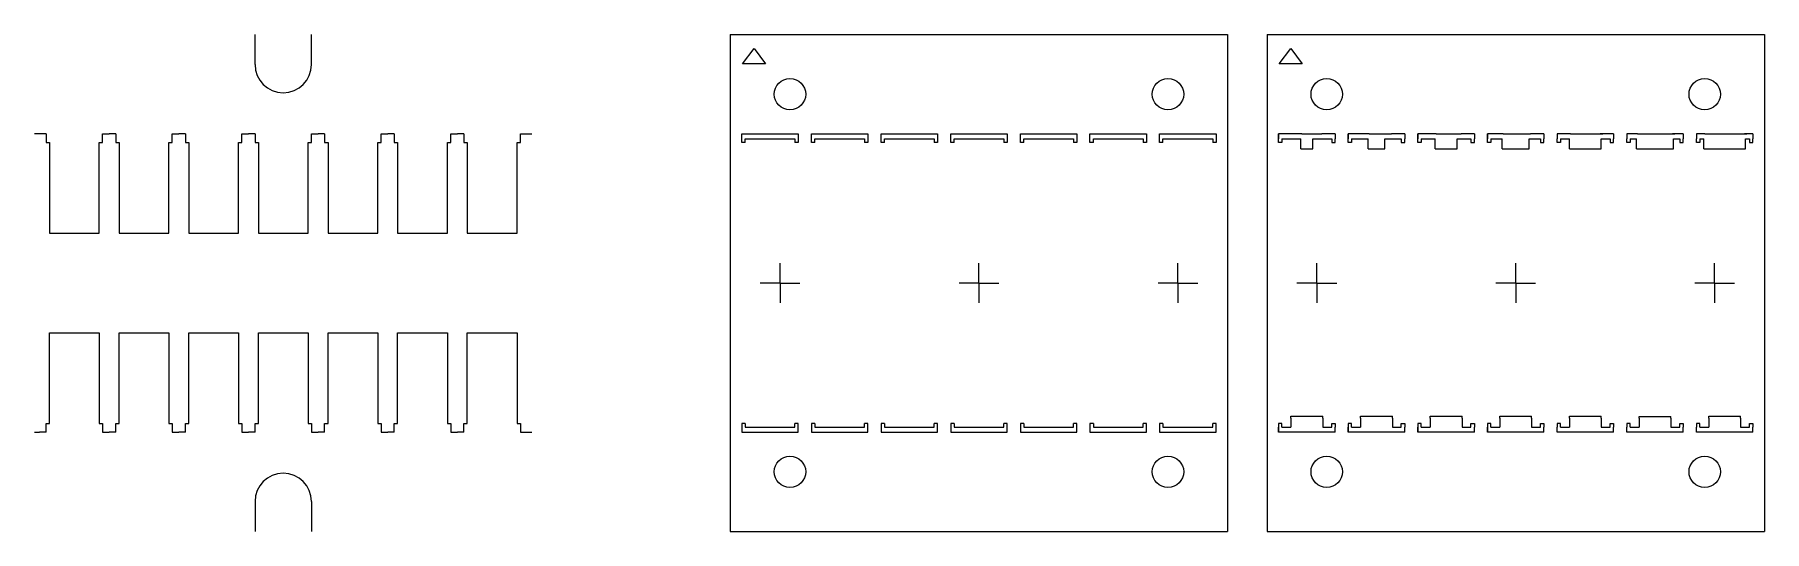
# Model space of a CAD drawing. Extents: x -130 to 258, y -12 to 12.
# Drawn here: x -129.7 to -42.8, y -12.5 to 12.5 of the extents above; entities that cross this region are included whole.
import ezdxf

# ---------------------------------------------------------------- set-up
doc = ezdxf.new("R2010")
doc.units = 0
doc.header["$MEASUREMENT"] = 0
for name, color, linetype in [('12_ADHESIVE', 5, 'CONTINUOUS'), ('13_KAPTON', 2, 'CONTINUOUS'), ('REELASE', 7, 'CONTINUOUS')]:
    doc.layers.add(name, color=color, linetype=linetype)

msp = doc.modelspace()

# ---------------------------------------------------------------- linework, layer by layer
at = {"layer": '12_ADHESIVE', "linetype": 'Continuous'}
for p, q in [((-67.773, 12.5), (-42.773, 12.5)), ((-67.773, 12.5), (-67.773, -12.5)), ((-42.773, 12.5), (-42.773, -12.5)), ((-67.156, 11.034), (-66.57, 11.8)), ((-66.57, 11.8), (-66.007, 11.034)), ((-66.007, 11.034), (-67.156, 11.034)), ((-67.773, -12.5), (-42.773, -12.5))]:
    msp.add_line(p, q, dxfattribs=at)
at = {"layer": '12_ADHESIVE'}
for p, q in [((-67.193, 7.25), (-67.193, 7.5)), ((-67.193, 7.5), (-67.193, 7.25)), ((-66.523, 7.5), (-67.193, 7.5)), ((-67.193, 7.072), (-67.193, 7.25)), ((-67.193, 7.072), (-67.193, 7.25)), ((-67.023, 7.072), (-67.193, 7.072)), ((-67.023, 7.25), (-66.073, 7.25)), ((-67.023, 7.25), (-67.023, 7.072)), ((-66.023, 7.5), (-66.523, 7.5)), ((-66.073, 6.744), (-66.073, 7.25)), ((-66.023, 7.5), (-65.523, 7.5)), ((-65.523, 7.5), (-65.023, 7.5)), ((-65.473, 7.25), (-64.523, 7.25)), ((-65.473, 6.744), (-65.473, 7.25)), ((-64.353, 7.5), (-65.023, 7.5)), ((-64.523, 7.25), (-64.523, 7.072)), ((-64.523, 7.072), (-64.353, 7.072)), ((-64.353, 7.5), (-64.353, 7.25)), ((-64.353, 7.072), (-64.353, 7.25)), ((-63.693, 7.25), (-63.693, 7.5)), ((-63.693, 7.5), (-63.693, 7.25)), ((-63.023, 7.5), (-63.693, 7.5)), ((-63.693, 7.072), (-63.693, 7.25)), ((-63.693, 7.072), (-63.693, 7.25)), ((-63.523, 7.072), (-63.693, 7.072)), ((-63.523, 7.25), (-63.523, 7.072)), ((-63.523, 7.25), (-62.698, 7.25)), ((-62.648, 7.5), (-63.023, 7.5)), ((-62.698, 6.744), (-62.698, 7.25)), ((-62.648, 7.5), (-61.898, 7.5)), ((-61.898, 7.5), (-61.523, 7.5)), ((-61.848, 6.744), (-61.848, 7.25)), ((-61.848, 7.25), (-61.023, 7.25)), ((-60.853, 7.5), (-61.523, 7.5)), ((-61.023, 7.25), (-61.023, 7.072)), ((-61.023, 7.072), (-60.853, 7.072)), ((-60.853, 7.5), (-60.853, 7.25)), ((-60.853, 7.072), (-60.853, 7.25)), ((-60.193, 7.25), (-60.193, 7.5)), ((-60.193, 7.5), (-60.193, 7.25)), ((-59.523, 7.5), (-60.193, 7.5)), ((-60.193, 7.072), (-60.193, 7.25)), ((-60.193, 7.072), (-60.193, 7.25)), ((-60.023, 7.072), (-60.193, 7.072)), ((-60.023, 7.25), (-60.023, 7.072)), ((-60.023, 7.25), (-59.323, 7.25)), ((-59.273, 7.5), (-59.523, 7.5)), ((-59.323, 6.744), (-59.323, 7.25)), ((-59.273, 7.5), (-58.273, 7.5)), ((-58.273, 7.5), (-58.023, 7.5)), ((-58.223, 6.744), (-58.223, 7.25)), ((-58.223, 7.25), (-57.523, 7.25)), ((-57.353, 7.5), (-58.023, 7.5)), ((-57.523, 7.25), (-57.523, 7.072)), ((-57.523, 7.072), (-57.353, 7.072)), ((-57.353, 7.5), (-57.353, 7.25)), ((-57.353, 7.072), (-57.353, 7.25)), ((-56.693, 7.25), (-56.693, 7.5)), ((-56.693, 7.5), (-56.693, 7.25)), ((-56.023, 7.5), (-56.693, 7.5)), ((-56.693, 7.072), (-56.693, 7.25)), ((-56.693, 7.072), (-56.693, 7.25)), ((-56.523, 7.072), (-56.693, 7.072)), ((-56.523, 7.25), (-56.523, 7.072)), ((-56.523, 7.25), (-55.948, 7.25)), ((-55.898, 7.5), (-56.148, 7.5)), ((-55.948, 6.744), (-55.948, 7.25)), ((-55.898, 7.5), (-54.648, 7.5)), ((-54.648, 7.5), (-54.523, 7.5)), ((-54.598, 6.744), (-54.598, 7.25)), ((-54.598, 7.25), (-54.023, 7.25)), ((-53.853, 7.5), (-54.523, 7.5)), ((-54.023, 7.25), (-54.023, 7.072)), ((-54.023, 7.072), (-53.853, 7.072)), ((-53.853, 7.5), (-53.853, 7.25)), ((-53.853, 7.072), (-53.853, 7.25)), ((-53.193, 7.5), (-53.193, 7.25)), ((-53.193, 7.5), (-53.193, 7.25)), ((-52.523, 7.5), (-53.193, 7.5)), ((-53.193, 7.072), (-53.193, 7.25)), ((-53.193, 7.072), (-53.193, 7.25)), ((-53.023, 7.072), (-53.193, 7.072)), ((-53.023, 7.25), (-53.023, 7.072)), ((-53.023, 7.25), (-52.573, 7.25)), ((-52.523, 7.5), (-52.773, 7.5)), ((-52.573, 6.744), (-52.573, 7.25)), ((-52.523, 7.5), (-51.023, 7.5)), ((-50.353, 7.5), (-51.023, 7.5)), ((-51.023, 7.5), (-50.898, 7.5)), ((-50.973, 6.744), (-50.973, 7.25)), ((-50.973, 7.25), (-50.523, 7.25)), ((-50.523, 7.25), (-50.523, 7.072)), ((-50.523, 7.072), (-50.353, 7.072)), ((-50.353, 7.5), (-50.353, 7.25)), ((-50.353, 7.072), (-50.353, 7.25)), ((-49.693, 7.5), (-49.693, 7.25)), ((-49.693, 7.5), (-49.693, 7.25)), ((-49.148, 7.5), (-49.693, 7.5)), ((-49.693, 7.072), (-49.693, 7.25)), ((-49.693, 7.072), (-49.693, 7.25)), ((-49.523, 7.072), (-49.693, 7.072)), ((-49.523, 7.25), (-49.523, 7.072)), ((-49.523, 7.25), (-49.198, 7.25)), ((-49.148, 7.5), (-49.398, 7.5)), ((-49.198, 6.744), (-49.198, 7.25)), ((-49.148, 7.5), (-47.398, 7.5)), ((-47.398, 7.5), (-47.273, 7.5)), ((-46.853, 7.5), (-47.398, 7.5)), ((-47.348, 6.744), (-47.348, 7.25)), ((-47.348, 7.25), (-47.023, 7.25)), ((-47.023, 7.25), (-47.023, 7.072)), ((-47.023, 7.072), (-46.853, 7.072)), ((-46.853, 7.5), (-46.853, 7.25)), ((-46.853, 7.072), (-46.853, 7.25)), ((-46.193, 7.5), (-46.193, 7.25)), ((-45.773, 7.5), (-46.193, 7.5)), ((-46.193, 7.072), (-46.193, 7.25)), ((-46.023, 7.072), (-46.193, 7.072)), ((-45.773, 7.5), (-46.023, 7.5)), ((-46.023, 7.25), (-46.023, 7.072)), ((-46.023, 7.25), (-45.823, 7.25)), ((-45.823, 6.744), (-45.823, 7.25)), ((-45.773, 7.5), (-43.773, 7.5)), ((-43.773, 7.5), (-43.648, 7.5)), ((-43.353, 7.5), (-43.773, 7.5)), ((-43.723, 6.744), (-43.723, 7.25)), ((-43.723, 7.25), (-43.523, 7.25)), ((-43.523, 7.25), (-43.523, 7.072)), ((-43.523, 7.072), (-43.353, 7.072)), ((-43.353, 7.5), (-43.353, 7.25)), ((-43.353, 7.072), (-43.353, 7.25)), ((-66.073, 6.744), (-65.473, 6.744)), ((-66.023, 6.744), (-65.523, 6.744)), ((-62.698, 6.744), (-61.848, 6.744)), ((-62.523, 6.744), (-62.023, 6.744)), ((-59.323, 6.744), (-58.223, 6.744)), ((-59.023, 6.744), (-58.223, 6.744)), ((-55.948, 6.744), (-54.598, 6.744)), ((-55.948, 6.744), (-54.598, 6.744)), ((-52.573, 6.744), (-50.973, 6.744)), ((-52.573, 6.744), (-50.973, 6.744)), ((-49.198, 6.744), (-47.348, 6.744)), ((-49.198, 6.744), (-47.348, 6.744)), ((-45.823, 6.744), (-43.723, 6.744)), ((-45.823, 6.744), (-43.723, 6.744)), ((-65.273, 0), (-65.273, 1)), ((-55.273, 0), (-55.273, 1)), ((-45.273, 0), (-45.273, 1)), ((-65.273, 0), (-66.273, 0)), ((-65.273, 0), (-65.273, -1)), ((-65.273, 0), (-64.273, 0)), ((-55.273, 0), (-56.273, 0)), ((-55.273, 0), (-55.273, -1)), ((-55.273, 0), (-54.273, 0)), ((-45.273, 0), (-46.273, 0)), ((-45.273, 0), (-45.273, -1)), ((-45.273, 0), (-44.273, 0)), ((-66.573, -6.8), (-66.573, -6.702)), ((-66.573, -6.702), (-64.973, -6.702)), ((-66.573, -6.8), (-66.573, -7.25)), ((-64.973, -6.8), (-64.973, -6.702)), ((-64.973, -6.8), (-64.973, -7.25)), ((-63.073, -6.8), (-63.073, -6.702)), ((-63.073, -6.702), (-61.473, -6.702)), ((-63.073, -6.8), (-63.073, -7.25)), ((-61.473, -6.8), (-61.473, -6.702)), ((-61.473, -6.8), (-61.473, -7.25)), ((-59.573, -6.8), (-59.573, -6.702)), ((-59.573, -6.702), (-57.973, -6.702)), ((-59.573, -6.8), (-59.573, -7.25)), ((-57.973, -6.8), (-57.973, -6.702)), ((-57.973, -6.8), (-57.973, -7.25)), ((-56.073, -6.8), (-56.073, -6.702)), ((-56.073, -6.702), (-54.473, -6.702)), ((-56.073, -6.8), (-56.073, -7.25)), ((-54.473, -6.8), (-54.473, -6.702)), ((-54.473, -6.8), (-54.473, -7.25)), ((-52.573, -6.8), (-52.573, -6.702)), ((-52.573, -6.702), (-50.973, -6.702)), ((-52.573, -6.8), (-52.573, -7.25)), ((-50.973, -6.8), (-50.973, -6.702)), ((-50.973, -6.8), (-50.973, -7.25)), ((-49.073, -6.8), (-49.073, -6.716)), ((-49.073, -6.716), (-47.473, -6.716)), ((-49.073, -6.8), (-49.073, -7.25)), ((-47.473, -6.8), (-47.473, -6.716)), ((-47.473, -6.8), (-47.473, -7.25)), ((-45.573, -6.8), (-45.573, -6.702)), ((-45.573, -6.702), (-43.973, -6.702)), ((-45.573, -6.8), (-45.573, -7.25)), ((-43.973, -6.8), (-43.973, -6.702)), ((-43.973, -6.8), (-43.973, -7.25)), ((-67.193, -7.072), (-67.193, -7.25)), ((-67.193, -7.072), (-67.193, -7.25)), ((-67.023, -7.072), (-67.193, -7.072)), ((-67.193, -7.25), (-67.193, -7.5)), ((-67.193, -7.5), (-67.193, -7.25)), ((-66.523, -7.5), (-67.193, -7.5)), ((-67.023, -7.25), (-67.023, -7.072)), ((-67.023, -7.25), (-66.573, -7.25)), ((-65.023, -7.5), (-66.523, -7.5)), ((-64.353, -7.5), (-65.023, -7.5)), ((-64.973, -7.25), (-64.523, -7.25)), ((-64.523, -7.25), (-64.523, -7.072)), ((-64.523, -7.072), (-64.353, -7.072)), ((-64.353, -7.072), (-64.353, -7.25)), ((-64.353, -7.5), (-64.353, -7.25)), ((-63.693, -7.072), (-63.693, -7.25)), ((-63.693, -7.072), (-63.693, -7.25)), ((-63.523, -7.072), (-63.693, -7.072)), ((-63.693, -7.25), (-63.693, -7.5)), ((-63.693, -7.5), (-63.693, -7.25)), ((-63.023, -7.5), (-63.693, -7.5)), ((-63.523, -7.25), (-63.523, -7.072)), ((-63.523, -7.25), (-63.073, -7.25)), ((-61.523, -7.5), (-63.023, -7.5)), ((-60.853, -7.5), (-61.523, -7.5)), ((-61.473, -7.25), (-61.023, -7.25)), ((-61.023, -7.25), (-61.023, -7.072)), ((-61.023, -7.072), (-60.853, -7.072)), ((-60.853, -7.072), (-60.853, -7.25)), ((-60.853, -7.5), (-60.853, -7.25)), ((-60.193, -7.072), (-60.193, -7.25)), ((-60.193, -7.072), (-60.193, -7.25)), ((-60.023, -7.072), (-60.193, -7.072)), ((-60.193, -7.25), (-60.193, -7.5)), ((-60.193, -7.5), (-60.193, -7.25)), ((-59.523, -7.5), (-60.193, -7.5)), ((-60.023, -7.25), (-60.023, -7.072)), ((-60.023, -7.25), (-59.573, -7.25)), ((-58.023, -7.5), (-59.523, -7.5)), ((-57.353, -7.5), (-58.023, -7.5)), ((-57.973, -7.25), (-57.523, -7.25)), ((-57.523, -7.25), (-57.523, -7.072)), ((-57.523, -7.072), (-57.353, -7.072)), ((-57.353, -7.072), (-57.353, -7.25)), ((-57.353, -7.5), (-57.353, -7.25)), ((-56.693, -7.072), (-56.693, -7.25)), ((-56.693, -7.072), (-56.693, -7.25)), ((-56.523, -7.072), (-56.693, -7.072)), ((-56.693, -7.25), (-56.693, -7.5)), ((-56.693, -7.5), (-56.693, -7.25)), ((-56.023, -7.5), (-56.693, -7.5)), ((-56.523, -7.25), (-56.523, -7.072)), ((-56.523, -7.25), (-56.073, -7.25)), ((-54.523, -7.5), (-56.023, -7.5)), ((-53.853, -7.5), (-54.523, -7.5)), ((-54.473, -7.25), (-54.023, -7.25)), ((-54.023, -7.25), (-54.023, -7.072)), ((-54.023, -7.072), (-53.853, -7.072)), ((-53.853, -7.072), (-53.853, -7.25)), ((-53.853, -7.5), (-53.853, -7.25)), ((-53.193, -7.072), (-53.193, -7.25)), ((-53.193, -7.072), (-53.193, -7.25)), ((-53.023, -7.072), (-53.193, -7.072)), ((-53.193, -7.5), (-53.193, -7.25)), ((-53.193, -7.5), (-53.193, -7.25)), ((-52.523, -7.5), (-53.193, -7.5)), ((-53.023, -7.25), (-53.023, -7.072)), ((-53.023, -7.25), (-52.573, -7.25)), ((-51.023, -7.5), (-52.523, -7.5)), ((-50.353, -7.5), (-51.023, -7.5)), ((-50.973, -7.25), (-50.523, -7.25)), ((-50.523, -7.25), (-50.523, -7.072)), ((-50.523, -7.072), (-50.353, -7.072)), ((-50.353, -7.072), (-50.353, -7.25)), ((-50.353, -7.5), (-50.353, -7.25)), ((-49.693, -7.072), (-49.693, -7.25)), ((-49.523, -7.072), (-49.693, -7.072)), ((-49.693, -7.072), (-49.693, -7.25)), ((-49.693, -7.5), (-49.693, -7.25)), ((-49.693, -7.5), (-49.693, -7.25)), ((-49.023, -7.5), (-49.693, -7.5)), ((-49.523, -7.25), (-49.523, -7.072)), ((-49.523, -7.25), (-49.073, -7.25)), ((-47.523, -7.5), (-49.023, -7.5)), ((-46.853, -7.5), (-47.523, -7.5)), ((-47.473, -7.25), (-47.023, -7.25)), ((-47.023, -7.25), (-47.023, -7.072)), ((-47.023, -7.072), (-46.853, -7.072)), ((-46.853, -7.072), (-46.853, -7.25)), ((-46.853, -7.5), (-46.853, -7.25)), ((-46.023, -7.072), (-46.193, -7.072)), ((-46.193, -7.072), (-46.193, -7.25)), ((-46.193, -7.5), (-46.193, -7.25)), ((-45.523, -7.5), (-46.193, -7.5)), ((-46.023, -7.25), (-46.023, -7.072)), ((-46.023, -7.25), (-45.573, -7.25)), ((-44.023, -7.5), (-45.523, -7.5)), ((-43.353, -7.5), (-44.023, -7.5)), ((-43.973, -7.25), (-43.523, -7.25)), ((-43.523, -7.25), (-43.523, -7.072)), ((-43.523, -7.072), (-43.353, -7.072)), ((-43.353, -7.072), (-43.353, -7.25)), ((-43.353, -7.5), (-43.353, -7.25))]:
    msp.add_line(p, q, dxfattribs=at)
at = {"layer": '12_ADHESIVE', "linetype": 'Continuous'}
for centre in [(-64.773, 9.5), (-45.773, 9.5), (-64.773, -9.5), (-45.773, -9.5)]:
    msp.add_circle(centre, 0.79, dxfattribs=at)
at = {"layer": '13_KAPTON', "linetype": 'Continuous'}
for p, q in [((-94.754, 12.5), (-69.754, 12.5)), ((-94.754, 12.5), (-94.754, -12.5)), ((-69.754, 12.5), (-69.754, -12.5)), ((-94.137, 11.034), (-93.551, 11.8)), ((-93.551, 11.8), (-92.989, 11.034)), ((-92.989, 11.034), (-94.137, 11.034)), ((-94.754, -12.5), (-69.754, -12.5))]:
    msp.add_line(p, q, dxfattribs=at)
at = {"layer": '13_KAPTON'}
for p, q in [((-94.174, 7.072), (-94.174, 7.5)), ((-94.174, 7.5), (-91.334, 7.5)), ((-94.004, 7.072), (-94.174, 7.072)), ((-94.004, 7.25), (-91.504, 7.25)), ((-94.004, 7.072), (-94.004, 7.25)), ((-91.504, 7.25), (-91.504, 7.072)), ((-91.334, 7.072), (-91.504, 7.072)), ((-91.334, 7.5), (-91.334, 7.072)), ((-90.674, 7.072), (-90.674, 7.5)), ((-90.674, 7.5), (-87.834, 7.5)), ((-90.504, 7.072), (-90.674, 7.072)), ((-90.504, 7.072), (-90.674, 7.072)), ((-90.504, 7.072), (-90.504, 7.25)), ((-90.504, 7.25), (-88.004, 7.25)), ((-88.004, 7.25), (-88.004, 7.072)), ((-87.834, 7.072), (-88.004, 7.072)), ((-87.834, 7.072), (-88.004, 7.072)), ((-87.834, 7.5), (-87.834, 7.072)), ((-87.174, 7.072), (-87.174, 7.5)), ((-87.174, 7.5), (-84.334, 7.5)), ((-87.004, 7.072), (-87.174, 7.072)), ((-87.004, 7.072), (-87.174, 7.072)), ((-87.004, 7.072), (-87.004, 7.25)), ((-87.004, 7.25), (-84.504, 7.25)), ((-84.504, 7.25), (-84.504, 7.072)), ((-84.334, 7.072), (-84.504, 7.072)), ((-84.334, 7.072), (-84.504, 7.072)), ((-84.334, 7.5), (-84.334, 7.072)), ((-83.674, 7.072), (-83.674, 7.5)), ((-83.674, 7.5), (-80.834, 7.5)), ((-83.504, 7.072), (-83.674, 7.072)), ((-83.504, 7.072), (-83.674, 7.072)), ((-83.504, 7.072), (-83.504, 7.25)), ((-83.504, 7.25), (-81.004, 7.25)), ((-81.004, 7.25), (-81.004, 7.072)), ((-80.834, 7.072), (-81.004, 7.072)), ((-80.834, 7.072), (-81.004, 7.072)), ((-80.834, 7.5), (-80.834, 7.072)), ((-80.174, 7.072), (-80.174, 7.5)), ((-80.174, 7.5), (-77.334, 7.5)), ((-80.004, 7.072), (-80.174, 7.072)), ((-80.004, 7.072), (-80.174, 7.072)), ((-80.004, 7.072), (-80.004, 7.25)), ((-80.004, 7.25), (-77.504, 7.25)), ((-77.504, 7.25), (-77.504, 7.072)), ((-77.334, 7.072), (-77.504, 7.072)), ((-77.334, 7.072), (-77.504, 7.072)), ((-77.334, 7.5), (-77.334, 7.072)), ((-76.674, 7.072), (-76.674, 7.5)), ((-76.674, 7.5), (-73.834, 7.5)), ((-76.504, 7.072), (-76.674, 7.072)), ((-76.504, 7.072), (-76.674, 7.072)), ((-76.504, 7.072), (-76.504, 7.25)), ((-76.504, 7.25), (-74.004, 7.25)), ((-74.004, 7.25), (-74.004, 7.072)), ((-73.834, 7.072), (-74.004, 7.072)), ((-73.834, 7.072), (-74.004, 7.072)), ((-73.834, 7.5), (-73.834, 7.072)), ((-73.174, 7.072), (-73.174, 7.5)), ((-73.174, 7.5), (-70.334, 7.5)), ((-73.004, 7.072), (-73.174, 7.072)), ((-73.004, 7.072), (-73.174, 7.072)), ((-73.004, 7.072), (-73.004, 7.25)), ((-73.004, 7.25), (-70.504, 7.25)), ((-70.504, 7.25), (-70.504, 7.072)), ((-70.334, 7.072), (-70.504, 7.072)), ((-70.334, 7.072), (-70.504, 7.072)), ((-70.334, 7.5), (-70.334, 7.072)), ((-92.254, 0), (-92.254, 1)), ((-82.254, 0), (-82.254, 1)), ((-72.254, 0), (-72.254, 1)), ((-92.254, 0), (-93.254, 0)), ((-92.254, 0), (-91.254, 0)), ((-92.254, 0), (-92.254, -1)), ((-82.254, 0), (-83.254, 0)), ((-82.254, 0), (-81.254, 0)), ((-82.254, 0), (-82.254, -1)), ((-72.254, 0), (-73.254, 0)), ((-72.254, 0), (-71.254, 0)), ((-72.254, 0), (-72.254, -1)), ((-94.004, -7.072), (-94.174, -7.072)), ((-94.174, -7.072), (-94.174, -7.5)), ((-94.174, -7.5), (-91.334, -7.5)), ((-94.004, -7.072), (-94.004, -7.25)), ((-94.004, -7.25), (-91.504, -7.25)), ((-91.504, -7.25), (-91.504, -7.072)), ((-91.334, -7.072), (-91.504, -7.072)), ((-91.334, -7.5), (-91.334, -7.072)), ((-90.504, -7.072), (-90.674, -7.072)), ((-90.504, -7.072), (-90.674, -7.072)), ((-90.674, -7.072), (-90.674, -7.5)), ((-90.674, -7.5), (-87.834, -7.5)), ((-90.504, -7.072), (-90.504, -7.25)), ((-90.504, -7.25), (-88.004, -7.25)), ((-87.834, -7.072), (-88.004, -7.072)), ((-88.004, -7.25), (-88.004, -7.072)), ((-87.834, -7.072), (-88.004, -7.072)), ((-87.834, -7.5), (-87.834, -7.072)), ((-87.004, -7.072), (-87.174, -7.072)), ((-87.004, -7.072), (-87.174, -7.072)), ((-87.174, -7.072), (-87.174, -7.5)), ((-87.174, -7.5), (-84.334, -7.5)), ((-87.004, -7.072), (-87.004, -7.25)), ((-87.004, -7.25), (-84.504, -7.25)), ((-84.334, -7.072), (-84.504, -7.072)), ((-84.504, -7.25), (-84.504, -7.072)), ((-84.334, -7.072), (-84.504, -7.072)), ((-84.334, -7.5), (-84.334, -7.072)), ((-83.504, -7.072), (-83.674, -7.072)), ((-83.504, -7.072), (-83.674, -7.072)), ((-83.674, -7.072), (-83.674, -7.5)), ((-83.674, -7.5), (-80.834, -7.5)), ((-83.504, -7.072), (-83.504, -7.25)), ((-83.504, -7.25), (-81.004, -7.25)), ((-80.834, -7.072), (-81.004, -7.072)), ((-81.004, -7.25), (-81.004, -7.072)), ((-80.834, -7.072), (-81.004, -7.072)), ((-80.834, -7.5), (-80.834, -7.072)), ((-80.004, -7.072), (-80.174, -7.072)), ((-80.004, -7.072), (-80.174, -7.072)), ((-80.174, -7.072), (-80.174, -7.5)), ((-80.174, -7.5), (-77.334, -7.5)), ((-80.004, -7.072), (-80.004, -7.25)), ((-80.004, -7.25), (-77.504, -7.25)), ((-77.334, -7.072), (-77.504, -7.072)), ((-77.504, -7.25), (-77.504, -7.072)), ((-77.334, -7.072), (-77.504, -7.072)), ((-77.334, -7.5), (-77.334, -7.072)), ((-76.504, -7.072), (-76.674, -7.072)), ((-76.504, -7.072), (-76.674, -7.072)), ((-76.674, -7.072), (-76.674, -7.5)), ((-76.674, -7.5), (-73.834, -7.5)), ((-76.504, -7.072), (-76.504, -7.25)), ((-76.504, -7.25), (-74.004, -7.25)), ((-73.834, -7.072), (-74.004, -7.072)), ((-74.004, -7.25), (-74.004, -7.072)), ((-73.834, -7.072), (-74.004, -7.072)), ((-73.834, -7.5), (-73.834, -7.072)), ((-73.004, -7.072), (-73.174, -7.072)), ((-73.004, -7.072), (-73.174, -7.072)), ((-73.174, -7.072), (-73.174, -7.5)), ((-73.174, -7.5), (-70.334, -7.5)), ((-73.004, -7.072), (-73.004, -7.25)), ((-73.004, -7.25), (-70.504, -7.25)), ((-70.334, -7.072), (-70.504, -7.072)), ((-70.504, -7.25), (-70.504, -7.072)), ((-70.334, -7.072), (-70.504, -7.072)), ((-70.334, -7.5), (-70.334, -7.072))]:
    msp.add_line(p, q, dxfattribs=at)
at = {"layer": '13_KAPTON', "linetype": 'Continuous'}
for centre in [(-91.754, 9.5), (-72.754, 9.5), (-91.754, -9.5), (-72.754, -9.5)]:
    msp.add_circle(centre, 0.79, dxfattribs=at)
at = {"layer": 'REELASE'}
for p, q in [((-118.644, 10.993), (-118.644, 12.5)), ((-115.804, 10.993), (-115.804, 12.5)), ((-129.474, 7.5), (-129.724, 7.5)), ((-129.144, 7.5), (-129.474, 7.5)), ((-129.144, 7.5), (-129.144, 7.072)), ((-129.144, 7.072), (-128.974, 7.072)), ((-128.974, 7.072), (-128.974, 2.5)), ((-126.474, 7.072), (-126.303, 7.072)), ((-126.474, 2.5), (-126.474, 7.072)), ((-126.303, 7.5), (-125.974, 7.5)), ((-126.303, 7.072), (-126.303, 7.5)), ((-125.644, 7.5), (-125.974, 7.5)), ((-125.644, 7.5), (-125.644, 7.072)), ((-125.644, 7.072), (-125.474, 7.072)), ((-125.474, 7.072), (-125.474, 2.5)), ((-122.974, 7.072), (-122.803, 7.072)), ((-122.974, 2.5), (-122.974, 7.072)), ((-122.803, 7.5), (-122.474, 7.5)), ((-122.803, 7.072), (-122.803, 7.5)), ((-122.803, 7.5), (-122.474, 7.5)), ((-122.144, 7.5), (-122.474, 7.5)), ((-122.144, 7.5), (-122.144, 7.072)), ((-122.144, 7.072), (-121.974, 7.072)), ((-121.974, 7.072), (-121.974, 2.5)), ((-119.474, 7.072), (-119.303, 7.072)), ((-119.474, 2.5), (-119.474, 7.072)), ((-119.303, 7.5), (-118.974, 7.5)), ((-119.303, 7.072), (-119.303, 7.5)), ((-119.303, 7.5), (-118.974, 7.5)), ((-118.644, 7.5), (-118.974, 7.5)), ((-118.644, 7.5), (-118.644, 7.072)), ((-118.644, 7.072), (-118.474, 7.072)), ((-118.474, 7.072), (-118.474, 2.5)), ((-115.974, 7.072), (-115.803, 7.072)), ((-115.974, 2.5), (-115.974, 7.072)), ((-115.803, 7.5), (-115.474, 7.5)), ((-115.803, 7.072), (-115.803, 7.5)), ((-115.803, 7.5), (-115.474, 7.5)), ((-115.144, 7.5), (-115.474, 7.5)), ((-115.144, 7.5), (-115.144, 7.072)), ((-115.144, 7.072), (-114.974, 7.072)), ((-114.974, 7.072), (-114.974, 2.5)), ((-112.474, 7.072), (-112.303, 7.072)), ((-112.474, 2.5), (-112.474, 7.072)), ((-112.303, 7.5), (-111.974, 7.5)), ((-112.303, 7.072), (-112.303, 7.5)), ((-112.303, 7.5), (-111.974, 7.5)), ((-111.644, 7.5), (-111.974, 7.5)), ((-111.644, 7.5), (-111.644, 7.072)), ((-111.644, 7.072), (-111.474, 7.072)), ((-111.474, 7.072), (-111.474, 2.5)), ((-108.974, 7.072), (-108.803, 7.072)), ((-108.974, 2.5), (-108.974, 7.072)), ((-108.803, 7.5), (-108.474, 7.5)), ((-108.803, 7.072), (-108.803, 7.5)), ((-108.803, 7.5), (-108.474, 7.5)), ((-108.144, 7.5), (-108.474, 7.5)), ((-108.144, 7.5), (-108.144, 7.072)), ((-108.144, 7.072), (-107.974, 7.072)), ((-107.974, 7.072), (-107.974, 2.5)), ((-105.474, 7.072), (-105.303, 7.072)), ((-105.474, 2.5), (-105.474, 7.072)), ((-105.303, 7.5), (-104.974, 7.5)), ((-105.303, 7.072), (-105.303, 7.5)), ((-105.303, 7.5), (-104.974, 7.5)), ((-104.974, 7.5), (-104.724, 7.5)), ((-128.974, 2.5), (-126.474, 2.5)), ((-125.474, 2.5), (-122.974, 2.5)), ((-121.974, 2.5), (-119.474, 2.5)), ((-118.474, 2.5), (-115.974, 2.5)), ((-114.974, 2.5), (-112.474, 2.5)), ((-111.474, 2.5), (-108.974, 2.5)), ((-107.974, 2.5), (-105.474, 2.5)), ((-128.974, -7.072), (-128.974, -2.5)), ((-128.974, -2.5), (-126.474, -2.5)), ((-126.474, -2.5), (-126.474, -7.072)), ((-125.474, -7.072), (-125.474, -2.5)), ((-125.474, -2.5), (-122.974, -2.5)), ((-122.974, -2.5), (-122.974, -7.072)), ((-121.974, -7.072), (-121.974, -2.5)), ((-121.974, -2.5), (-119.474, -2.5)), ((-119.474, -2.5), (-119.474, -7.072)), ((-118.474, -7.072), (-118.474, -2.5)), ((-118.474, -2.5), (-115.974, -2.5)), ((-115.974, -2.5), (-115.974, -7.072)), ((-114.974, -7.072), (-114.974, -2.5)), ((-114.974, -2.5), (-112.474, -2.5)), ((-112.474, -2.5), (-112.474, -7.072)), ((-111.474, -7.072), (-111.474, -2.5)), ((-111.474, -2.5), (-108.974, -2.5)), ((-108.974, -2.5), (-108.974, -7.072)), ((-107.974, -7.072), (-107.974, -2.5)), ((-107.974, -2.5), (-105.474, -2.5)), ((-105.474, -2.5), (-105.474, -7.072)), ((-129.724, -7.5), (-129.474, -7.5)), ((-129.144, -7.5), (-129.474, -7.5)), ((-129.144, -7.5), (-129.144, -7.072)), ((-129.144, -7.072), (-128.974, -7.072)), ((-126.474, -7.072), (-126.303, -7.072)), ((-126.303, -7.072), (-126.303, -7.5)), ((-126.303, -7.5), (-125.974, -7.5)), ((-125.644, -7.5), (-125.974, -7.5)), ((-125.644, -7.5), (-125.644, -7.072)), ((-125.644, -7.072), (-125.474, -7.072)), ((-122.974, -7.072), (-122.803, -7.072)), ((-122.803, -7.072), (-122.803, -7.5)), ((-122.803, -7.5), (-122.474, -7.5)), ((-122.144, -7.5), (-122.474, -7.5)), ((-122.144, -7.5), (-122.144, -7.072)), ((-122.144, -7.072), (-121.974, -7.072)), ((-119.474, -7.072), (-119.303, -7.072)), ((-119.303, -7.072), (-119.303, -7.5)), ((-119.303, -7.5), (-118.974, -7.5)), ((-118.644, -7.5), (-118.974, -7.5)), ((-118.644, -7.5), (-118.644, -7.072)), ((-118.644, -7.072), (-118.474, -7.072)), ((-115.974, -7.072), (-115.803, -7.072)), ((-115.803, -7.072), (-115.803, -7.5)), ((-115.803, -7.5), (-115.474, -7.5)), ((-115.144, -7.5), (-115.474, -7.5)), ((-115.144, -7.5), (-115.144, -7.072)), ((-115.144, -7.072), (-114.974, -7.072)), ((-112.474, -7.072), (-112.303, -7.072)), ((-112.303, -7.072), (-112.303, -7.5)), ((-112.303, -7.5), (-111.974, -7.5)), ((-111.644, -7.5), (-111.974, -7.5)), ((-111.644, -7.5), (-111.644, -7.072)), ((-111.644, -7.072), (-111.474, -7.072)), ((-108.974, -7.072), (-108.803, -7.072)), ((-108.803, -7.072), (-108.803, -7.5)), ((-108.803, -7.5), (-108.474, -7.5)), ((-108.144, -7.5), (-108.474, -7.5)), ((-108.144, -7.5), (-108.144, -7.072)), ((-108.144, -7.072), (-107.974, -7.072)), ((-105.474, -7.072), (-105.303, -7.072)), ((-105.303, -7.072), (-105.303, -7.5)), ((-105.303, -7.5), (-104.724, -7.5)), ((-118.644, -10.993), (-118.644, -12.5)), ((-115.804, -10.993), (-115.804, -12.5))]:
    msp.add_line(p, q, dxfattribs=at)
for centre, start, end in [((-117.224, 10.993), 180, 0), ((-117.224, -10.993), 0, 180)]:
    msp.add_arc(centre, 1.42, start, end, dxfattribs=at)

doc.saveas('drawing.dxf')
